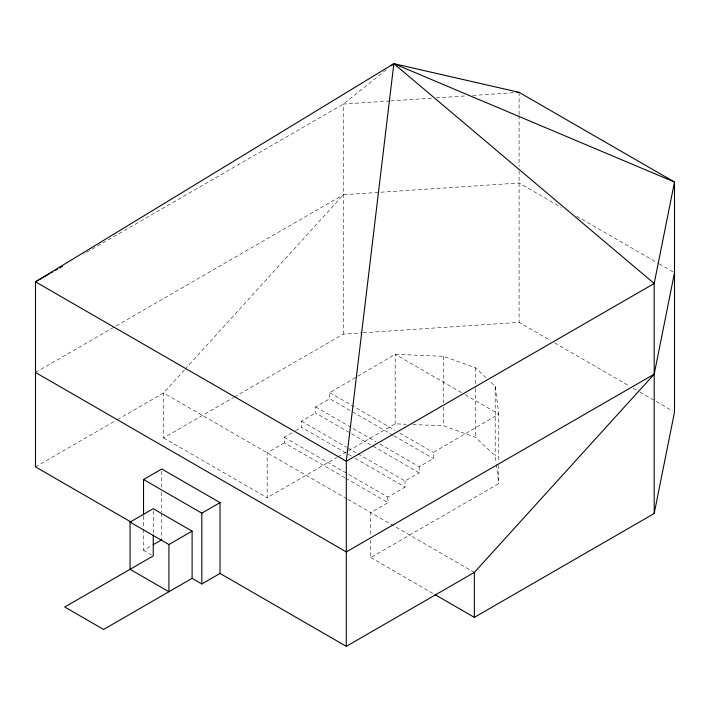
<?xml version="1.0" encoding="UTF-8"?>
<svg xmlns="http://www.w3.org/2000/svg" width="710" height="710" viewBox="0 0 710 710"><rect width="100%" height="100%" fill="white"/><g stroke="black" fill="none" stroke-linecap="round" stroke-linejoin="round"><path stroke-width="0.53" stroke-dasharray="3.55 2.66" d="M184.36 370.025L163.557 392.958L116.733 420M185.106 369.209L343.383 194.726L519.099 182.994L561.308 207.364M386.151 69.829L343.383 104.068L83.46 254.136M393.083 435.283L329.768 398.736L329.768 392.63L395.177 354.308L443.493 356.322L475.452 367.78L486.51 378.146M379.885 444.007L419.211 466.718L433.366 458.545L433.366 452.447L498.775 414.125L495.198 386.284L489.669 381.101M35.5 372.484L343.383 194.726M35.5 466.896L115.774 420.551M346.782 498.74L163.557 392.958L163.557 437.91L233.386 397.591M234.335 397.041L343.383 334.09L362.171 332.839M419.211 466.718L419.211 472.824L315.613 413.007L315.613 406.901L329.768 398.736M351.344 456.077L301.457 427.278L301.457 421.181L315.613 413.007M344.838 477.706L284.408 442.818L284.213 437.236L294.757 431.156M295.706 430.597L301.457 427.278M284.408 442.818L267.155 452.776L267.155 497.719L336.895 457.462M143.535 529.296L143.535 550.312L152.171 545.333M337.853 456.903L395.177 423.817L406.155 424.269M358.053 453.859L405.064 480.99L419.211 472.824M284.213 437.236L387.811 497.053L405.064 487.096L405.064 480.99M387.811 497.053L388.006 502.627L370.762 512.584L370.762 535.606M370.762 539.999L370.762 557.536L498.775 483.625L498.775 462.663M389.799 100.971L343.383 104.068L343.383 334.09M390.899 100.9L431.795 98.166M436.215 97.873L466.053 95.886M472.683 95.442L513.57 92.708M363.272 332.759L519.099 322.358L550.756 340.64M412.75 424.544L443.493 425.822L475.452 437.28L495.198 455.784L496.157 463.284M576.653 216.23L658.197 263.303M659.155 263.854L674.5 272.72M554.59 342.85L629.415 386.054M633.249 388.264L639.009 391.592M639.967 392.142L655.312 400.999M656.271 401.558L672.583 410.975M461.367 392.523L395.177 354.308L395.177 423.817M465.201 394.742L498.775 414.125L498.775 461.562M329.768 392.63L395 430.295M399.792 433.064L433.366 452.447M394.041 435.842L433.366 458.545M315.613 406.901L376.052 441.798M301.457 421.181L346.542 447.211M347.501 447.761L357.094 453.299M355.177 458.296L405.064 487.096M345.797 478.265L388.006 502.627M347.74 499.299L474.36 572.402M163.557 437.91L267.155 497.719M370.762 557.536L433.109 593.533M143.535 550.312L151.487 554.9M496.299 464.349L498.775 483.625M519.099 92.344L519.099 114.452M519.099 115.561L519.099 166.415M519.099 170.835L519.099 322.358M495.198 386.284L495.198 455.784M475.452 367.78L475.452 387.633M475.452 388.743L475.452 437.28M443.493 356.322L443.493 402.659M443.493 407.07L443.493 425.822M161.765 471.191L161.765 487.788M161.765 492.216L161.765 512.132M161.765 513.241L161.765 538.686M153.254 510.907L153.254 532.864M143.535 516.019L143.535 528.187"/><path stroke-width="1.06" d="M153.254 535.065L153.254 555.921L64.734 607.023L103.589 629.459L192.099 578.348L201.817 583.957L220.038 573.44L346.302 646.34L474.36 572.402L654.185 374.17L674.5 272.72M435.035 594.643L474.36 617.345L654.185 513.525L674.5 412.084L674.5 182.062L519.099 92.344L393.855 63.66L35.5 281.826L35.5 466.896L131.155 522.125M391.281 65.719L393.855 63.66L674.5 182.062L654.185 283.512L654.185 513.525M48.928 274.069L35.5 281.826L346.302 461.26L654.185 283.512L393.855 63.66L346.302 461.26L346.302 646.34M50.845 272.959L52.762 271.859M55.637 270.19L57.563 269.09M59.48 267.981L62.356 266.321M143.535 514.91L143.535 479.507L161.765 468.982L220.038 502.627L220.038 573.44M130.063 522.098L168.918 544.534L168.918 591.741L130.063 569.313L130.063 522.098L153.254 508.715L192.099 531.142L192.099 578.348M143.535 479.507L201.817 513.153L220.038 502.627M153.129 544.774L161.765 539.795M168.918 544.534L192.099 531.142M654.185 374.17L346.302 551.918L35.5 372.484M516.889 92.486L519.099 92.344M474.36 572.402L474.36 617.345M201.817 513.153L201.817 583.957"/></g></svg>
